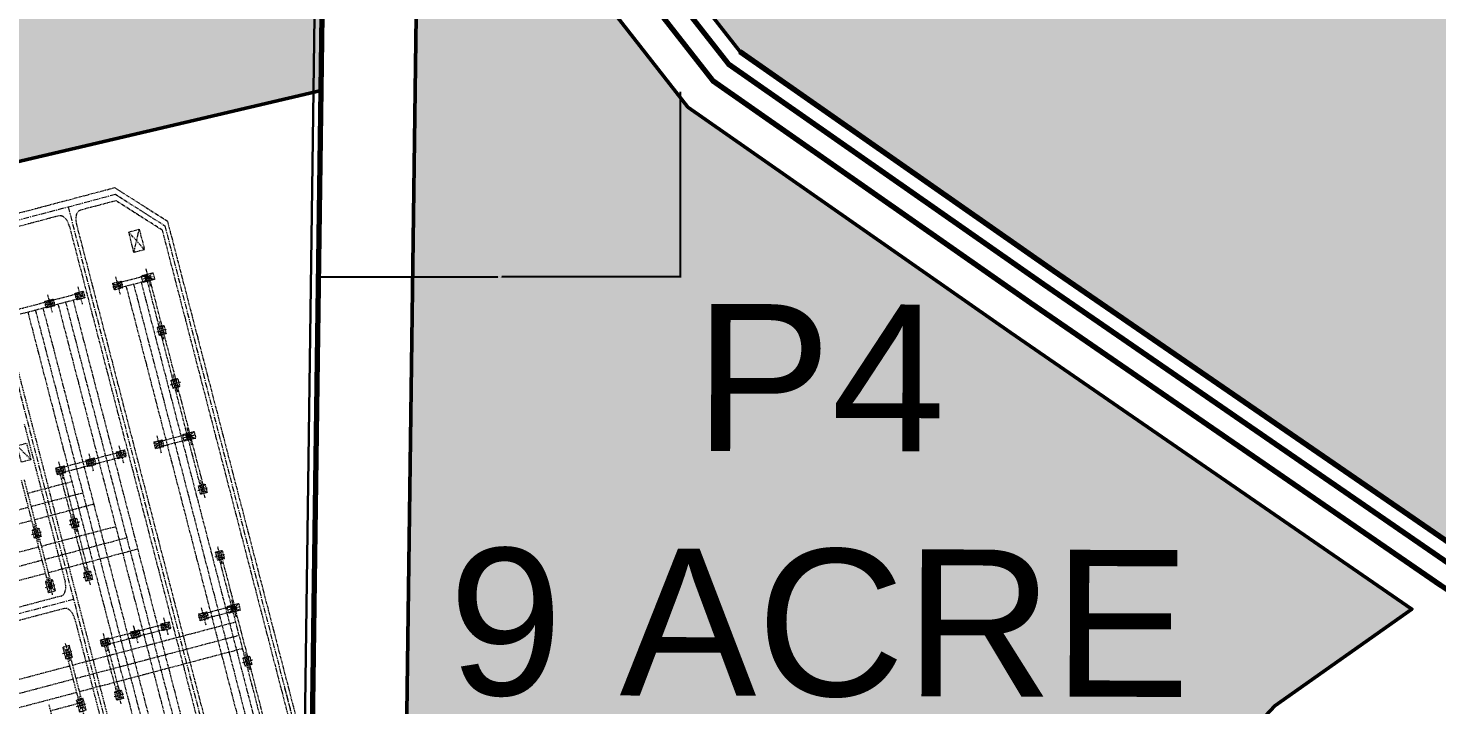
# Model space of a CAD drawing. Header units: metres. Extents: x 222800 to 230200, y 1548340 to 1564214.
# Drawn here: x 226337.7 to 226711.5, y 1559106.1 to 1559285.8 of the extents above; entities that cross this region are included whole.
import ezdxf

# ---------------------------------------------------------------- set-up
doc = ezdxf.new("R2010")
doc.units = ezdxf.units.M
doc.header["$PDMODE"] = 1
doc.header["$PDSIZE"] = -15
for name, pattern in [('CENTER', [2, 1.25, -0.25, 0.25, -0.25]), ('HIDDEN', [0.375, 0.25, -0.125]), ('PHANTOM2', [1.25, 0.625, -0.125, 0.125, -0.125, 0.125, -0.125])]:
    doc.linetypes.add(name, pattern=pattern)
for name, color, linetype, lineweight in [('E-LAY-CNTRL', 1, 'CENTER', 0), ('E-LAY-EXIST', 8, 'HIDDEN', 0), ('STREAM', 141, 'Continuous', 0)]:
    doc.layers.add(name, color=color, linetype=linetype, lineweight=lineweight)
for name, color, linetype in [('G_B.T. ROAD', 1, 'Continuous'), ('G_CART TRACK', 252, 'Continuous'), ('plot hatching', 7, 'Continuous'), ('road', 10, 'Continuous')]:
    doc.layers.add(name, color=color, linetype=linetype)
doc.styles.get("Standard").update_dxf_attribs({"font": 'arial.ttf'})
doc.dimstyles.get("Standard").update_dxf_attribs({"dimtxt": 0.18, "dimasz": 0.18, "dimexe": 0.18, "dimexo": 0.0625, "dimgap": 0.09, "dimtad": 0, "dimtih": 1, "dimtoh": 1, "dimdec": 4, "dimzin": 0, "dimdsep": 46, "dimtxsty": 'Standard', "dimcen": 0.09, "dimadec": 0, "dimazin": 0, "dimtfac": 1, "dimtdec": 4, "dimtofl": 0, "dimtmove": 0, "dimatfit": 3, "dimfxl": 1, "dimtolj": 1, "dimtzin": 0, "dimarcsym": 0})

# ---------------------------------------------------------------- blocks, each defined once
blk = doc.blocks.new('TWR_CTG_p')
for p, q in [((-750, 750), (-1750, 1250)), ((1750, 1250), (750, 750)), ((-750, -750), (-1750, -1250)), ((750, -750), (1750, -1250))]:
    blk.add_line(p, q)
for points in [[(-1750, -1250), (1750, -1250), (1750, 1250), (-1750, 1250)], [(-750, -750), (750, -750), (750, 750), (-750, 750)]]:
    blk.add_lwpolyline(points, close=True)
blk = doc.blocks.new('TWR_CTH_p')
for p, q in [((-750, 750), (-1750, 1250)), ((1750, 1250), (750, 750)), ((-750, -750), (-1750, -1250)), ((750, -750), (1750, -1250))]:
    blk.add_line(p, q)
for points in [[(-1750, -1250), (1750, -1250), (1750, 1250), (-1750, 1250)], [(-750, -750), (750, -750), (750, 750), (-750, 750)]]:
    blk.add_lwpolyline(points, close=True)
blk = doc.blocks.new('TWR_CC_p')
for p, q in [((-750, 750), (-1750, 1250)), ((1750, 1250), (750, 750)), ((-750, -750), (-1750, -1250)), ((750, -750), (1750, -1250))]:
    blk.add_line(p, q)
for points in [[(-1750, -1250), (1750, -1250), (1750, 1250), (-1750, 1250)], [(-750, -750), (750, -750), (750, 750), (-750, 750)]]:
    blk.add_lwpolyline(points, close=True)
blk = doc.blocks.new('TWR_CD_p')
for p, q in [((-750, 750), (-1750, 1750)), ((-100, 100), (-750, 750)), ((750, 750), (100, 100)), ((1750, 1750), (750, 750)), ((-1750, -1750), (-750, -750)), ((-100, -100), (-750, -750)), ((100, -100), (750, -750)), ((750, -750), (1750, -1750))]:
    blk.add_line(p, q)
for points in [[(-1750, -1750), (1750, -1750), (1750, 1750), (-1750, 1750)], [(-750, -750), (750, -750), (750, 750), (-750, 750)], [(-100, -100), (100, -100), (100, 100), (-100, 100)]]:
    blk.add_lwpolyline(points, close=True)
blk = doc.blocks.new('TWR_CTK_p')
for p, q in [((-750, 750), (-1750, 1750)), ((-100, 100), (-750, 750)), ((750, 750), (100, 100)), ((1750, 1750), (750, 750)), ((-1750, -1750), (-750, -750)), ((-100, -100), (-750, -750)), ((100, -100), (750, -750)), ((750, -750), (1750, -1750))]:
    blk.add_line(p, q)
for points in [[(-1750, -1750), (1750, -1750), (1750, 1750), (-1750, 1750)], [(-750, -750), (750, -750), (750, 750), (-750, 750)], [(-100, -100), (100, -100), (100, 100), (-100, 100)]]:
    blk.add_lwpolyline(points, close=True)
blk = doc.blocks.new('TWR_CTE_p')
for p, q in [((-750, 750), (-1750, 1750)), ((1750, 1750), (750, 750)), ((-1750, -1750), (-750, -750)), ((750, -750), (1750, -1750))]:
    blk.add_line(p, q)
for points in [[(-1750, -1750), (1750, -1750), (1750, 1750), (-1750, 1750)], [(-750, -750), (750, -750), (750, 750), (-750, 750)]]:
    blk.add_lwpolyline(points, close=True)
blk = doc.blocks.new('SS')
at = {"layer": 'E-LAY-CNTRL', "color": 8}
for p, q in [((-174.36, 6.29, -0.2), (-174.76, 95.39, -0.06)), ((-148.12, -0.85), (-148.55, 95.85)), ((-120.61, -0.73), (-121.04, 96.33)), ((-120.89, 63.49), (-23.59, 63.93)), ((-71.04, -0.51), (-162.56, -0.91))]:
    blk.add_line(p, q, dxfattribs=at)
blk.add_lwpolyline([(-174.72, 86.79), (-174.76, 95.39)], dxfattribs=at)
blk.add_lwpolyline([(-174.72, 86.79), (-174.76, 95.39)], dxfattribs=at)
at = {"layer": 'E-LAY-EXIST', "color": 8, "linetype": 'PHANTOM2'}
for p, q in [((-163.46, 14.49), (-163.83, 98.87)), ((-161.15, 14.5), (-161.53, 98.88)), ((-158.85, 14.51), (-159.22, 98.89)), ((-142.72, 14.58), (-143.09, 98.96)), ((-140.42, 14.59), (-140.79, 98.98)), ((-138.11, 14.6), (-138.49, 98.99)), ((-133.5, 14.62), (-133.88, 99.01)), ((-131.2, 14.63), (-131.57, 99.02)), ((-128.9, 14.64), (-129.27, 99.03)), ((-175.44, 5.69, -0.2), (-175.84, 95.37, -0.07)), ((-173.28, 6.9, -0.2), (-173.68, 95.41, -0.07)), ((-149.22, 2.41, -0.21), (-149.63, 95.83, -0.07)), ((-147.06, 2.42, -0.21), (-147.47, 95.87, -0.07)), ((-166.53, 90.08), (-166.49, 80.86)), ((-165.66, 90.08), (-165.62, 80.86)), ((-164.56, 80.87), (-167.55, 80.86)), ((-166.49, 80.86), (-166.45, 71.65)), ((-166.06, 82.36), (-166.05, 79.37)), ((-165.62, 80.86), (-165.58, 71.65)), ((-125.39, 81.04), (-128.38, 81.03)), ((-127.32, 81.03), (-127.28, 71.82)), ((-126.89, 82.53), (-126.88, 79.54)), ((-126.45, 81.04), (-126.41, 71.82)), ((-115.79, 78.78), (-165.61, 78.56)), ((-115.78, 76.48), (-165.6, 76.26)), ((-115.77, 74.17), (-165.59, 73.95)), ((-164.52, 71.65), (-167.51, 71.64)), ((-166.45, 71.65), (-166.4, 62.43)), ((-165.96, 71.59), (-166.07, 71.7)), ((-165.96, 71.7), (-166.07, 71.59)), ((-166.01, 70.15), (-166.02, 73.14)), ((-156.8, 72.12), (-166.02, 72.08)), ((-156.8, 71.26), (-166.01, 71.22)), ((-165.58, 71.65), (-165.54, 62.43)), ((-155.3, 71.69), (-158.29, 71.68)), ((-156.79, 70.19), (-156.8, 73.18)), ((-143.78, 71.75), (-146.77, 71.73)), ((-145.27, 70.24), (-145.28, 73.24)), ((-136.06, 72.21), (-145.28, 72.17)), ((-136.06, 71.35), (-145.28, 71.31)), ((-134.56, 71.79), (-137.56, 71.77)), ((-136.06, 70.28), (-136.07, 73.28)), ((-126.85, 72.25), (-136.06, 72.21)), ((-126.84, 71.39), (-136.06, 71.35)), ((-125.35, 71.83), (-128.34, 71.81)), ((-126.84, 70.32), (-126.85, 73.32)), ((-164.48, 62.44), (-167.47, 62.42)), ((-165.98, 63.93), (-165.97, 60.93)), ((-126.8, 61.8), (-126.79, 58.8)), ((-125.3, 60.31), (-128.29, 60.29)), ((-127.23, 60.3), (-127.19, 51.08)), ((-126.36, 60.3), (-126.32, 51.09)), ((-115.7, 58.05), (-142.91, 57.93)), ((-115.69, 55.74), (-140.6, 55.63)), ((-165.93, 52.41), (-165.91, 49.41)), ((-115.68, 53.44), (-138.28, 53.34)), ((-126.76, 52.58), (-126.75, 49.59)), ((-164.42, 50.92), (-167.42, 50.9)), ((-166.35, 50.91), (-166.31, 41.69)), ((-165.49, 50.91), (-165.45, 41.7)), ((-125.26, 51.09), (-128.25, 51.08)), ((-127.19, 51.08), (-127.15, 41.87)), ((-126.32, 51.09), (-126.28, 41.87)), ((-115.66, 48.83), (-133.66, 48.75)), ((-115.65, 46.53), (-131.34, 46.46)), ((-165.87, 40.2), (-165.89, 43.19)), ((-156.66, 40.24), (-156.67, 43.23)), ((-145.14, 40.29), (-145.15, 43.28)), ((-135.92, 40.33), (-135.94, 43.33)), ((-115.64, 44.22), (-129.03, 44.16)), ((-126.71, 40.37), (-126.72, 43.37)), ((-164.38, 41.7), (-167.38, 41.69)), ((-166.31, 41.69), (-166.27, 32.48)), ((-165.82, 41.64), (-165.94, 41.75)), ((-165.82, 41.75), (-165.94, 41.64)), ((-156.67, 42.17), (-165.88, 42.13)), ((-156.66, 41.3), (-165.88, 41.26)), ((-165.45, 41.7), (-165.41, 32.48)), ((-155.17, 41.74), (-158.16, 41.73)), ((-143.65, 41.79), (-146.64, 41.78)), ((-135.93, 42.26), (-145.15, 42.22)), ((-135.93, 41.4), (-145.14, 41.36)), ((-134.43, 41.83), (-137.43, 41.82)), ((-126.72, 42.3), (-135.93, 42.26)), ((-126.71, 41.44), (-135.93, 41.4)), ((-125.22, 41.88), (-128.21, 41.86)), ((-165.85, 33.98), (-165.83, 30.98)), ((-164.34, 32.49), (-167.34, 32.47)), ((-166.27, 32.48), (-166.23, 23.26)), ((-165.41, 32.48), (-165.37, 23.27)), ((-165.81, 24.76), (-165.79, 21.77)), ((-164.3, 23.27), (-167.3, 23.26)), ((-166.23, 23.26), (-166.19, 14.05)), ((-165.37, 23.27), (-165.33, 14.05)), ((-165.75, 12.55), (-165.76, 15.54)), ((-156.54, 14.52), (-165.76, 14.48)), ((-156.54, 12.59), (-156.55, 15.59)), ((-145.02, 12.64), (-145.03, 15.64)), ((-135.81, 14.61), (-145.02, 14.57)), ((-135.8, 12.68), (-135.81, 15.68)), ((-126.59, 14.65), (-135.81, 14.61)), ((-164.26, 14.05), (-167.26, 14.04)), ((-165.7, 14.11), (-165.82, 13.99)), ((-165.7, 13.99), (-165.82, 14.1)), ((-156.54, 13.66), (-165.76, 13.62)), ((-155.05, 14.1), (-158.04, 14.08)), ((-143.53, 14.15), (-146.52, 14.13)), ((-135.8, 13.75), (-145.02, 13.71)), ((-134.31, 14.19), (-137.3, 14.17)), ((-126.59, 13.79), (-135.8, 13.75)), ((-166.81, 9.35), (-163.59, 5.81)), ((-163.6, 9.36), (-166.79, 5.79)), ((-175.44, 5.69, 0.18), (-162.86, -1.99, 0.16)), ((-162.56, -0.91), (-174.36, 6.29)), ((-173.28, 6.9, 0.1), (-162.26, 0.17, 0.08)), ((-162.26, 0.17, 0.09), (-151.37, 0.22, 0.08)), ((-144.89, 0.24, 0.07), (-123.85, 0.34, 0.05)), ((-162.86, -1.99, 0.17), (-117.66, -1.78, 0.11))]:
    blk.add_line(p, q, dxfattribs=at)
at = {"layer": 'E-LAY-EXIST', "color": 8}
for p, q in [((-121.7, 2.54, -0.21), (-122.11, 94.74, -0.21)), ((-119.83, 66.77, 0.04), (-119.94, 93.67, -0.21)), ((-113.87, 81.09), (-116.86, 81.08)), ((-115.76, 71.87), (-115.8, 81.09)), ((-115.36, 79.59), (-115.37, 82.58)), ((-114.89, 71.87), (-114.93, 81.09)), ((-106.14, 79.63), (-106.16, 82.63)), ((-106.15, 80.7), (-115.36, 80.66)), ((-88.14, 78.9), (-114.92, 78.79)), ((-88.13, 76.6), (-114.91, 76.48)), ((-88.12, 74.3), (-114.9, 74.18)), ((-113.83, 71.88), (-116.82, 71.87)), ((-115.32, 70.37), (-115.33, 73.37)), ((-117.73, 64.59, 0.09), (-26.86, 64.99, -0.16)), ((-117.62, 62.43, 0.04), (-26.82, 62.83, -0.05)), ((-115.28, 61.85), (-115.27, 58.85)), ((-119.67, 32.79, 0.04), (-119.8, 60.23, 0.04)), ((-113.78, 60.36), (-116.77, 60.35)), ((-115.71, 60.35), (-115.67, 51.13)), ((-114.84, 60.35), (-114.8, 51.14)), ((-88.05, 58.17), (-114.83, 58.05)), ((-88.04, 55.86), (-114.82, 55.75)), ((-115.24, 52.63), (-115.23, 49.64)), ((-88.03, 53.56), (-114.81, 53.44)), ((-113.74, 51.14), (-116.73, 51.13)), ((-115.67, 51.13), (-115.63, 41.92)), ((-114.8, 51.14), (-114.76, 41.92)), ((-88.01, 48.95), (-114.79, 48.83)), ((-88, 46.65), (-114.78, 46.53)), ((-116.05, 36.03), (-118.94, 38.89))]:
    blk.add_line(p, q, dxfattribs=at)
blk.add_lwpolyline([(-116.06, 38.91), (-116.05, 36.03), (-118.93, 36.01), (-118.94, 38.89)], close=True, dxfattribs=at)
at = {"layer": 'E-LAY-EXIST', "color": 8, "linetype": 'PHANTOM2'}
blk.add_lwpolyline([(-163.6, 9.36), (-163.59, 5.81), (-166.79, 5.79), (-166.81, 9.35)], close=True, dxfattribs=at)
at = {"layer": 'E-LAY-EXIST', "color": 8}
for centre, start, end in [((-117.64, 66.78, 0.04), 180.254, 270.254), ((-117.61, 60.24, 0.04), 90.254, 180.254)]:
    blk.add_arc(centre, 2.19, start, end, dxfattribs=at)
at = {"layer": 'E-LAY-EXIST', "color": 8, "linetype": 'PHANTOM2'}
for centre, start, end in [((-151.41, 2.4, -0.21), 270.254, 0.254), ((-144.87, 2.43, -0.21), 180.254, 270.254)]:
    blk.add_arc(centre, 2.19, start, end, dxfattribs=at)
at = {"layer": 'E-LAY-EXIST', "color": 8, "linetype": 'PHANTOM2', "yscale": 0.0005759999621659517, "zscale": 0.000576}
for name, p, xscale, rotation in [('TWR_CTH_p', (-166.05, 80.86), -0.0005759999317107883, 0.253986015247829), ('TWR_CTH_p', (-126.89, 81.04), -0.0005759999317107883, 0.253986015247829), ('TWR_CD_p', (-166.01, 71.65), -0.0005759999753015984, 270.2539845485064), ('TWR_CC_p', (-156.8, 71.69), -0.0005759999753015984, 270.2539845485064), ('TWR_CTG_p', (-145.28, 71.74), -0.0005759999753015984, 270.2539845485064), ('TWR_CTH_p', (-136.06, 71.78), -0.0005759999753015984, 270.2539845485064), ('TWR_CTG_p', (-126.85, 71.82), -0.0005759999753015984, 270.2539845485064), ('TWR_CTH_p', (-165.97, 62.43), -0.0005759999317107883, 0.253986015247829), ('TWR_CTH_p', (-126.79, 60.3), -0.0005759999317107883, 0.253986015247829), ('TWR_CTH_p', (-165.92, 50.91), -0.0005759999317107883, 0.253986015247829), ('TWR_CTH_p', (-126.75, 51.08), -0.0005759999317107883, 0.253986015247829), ('TWR_CC_p', (-156.66, 41.74), -0.0005759999753015984, 270.2539845485064), ('TWR_CTG_p', (-145.14, 41.79), -0.0005759999753015984, 270.2539845485064), ('TWR_CTH_p', (-135.93, 41.83), -0.0005759999753015984, 270.2539845485064), ('TWR_CTG_p', (-126.71, 41.87), -0.0005759999753015984, 270.2539845485064), ('TWR_CD_p', (-165.88, 41.7), -0.0005759999753015984, 270.2539845485064), ('TWR_CTH_p', (-165.84, 32.48), -0.0005759999317107883, 0.253986015247829), ('TWR_CTH_p', (-165.8, 23.26), -0.0005759999317107883, 0.253986015247829), ('TWR_CD_p', (-165.76, 14.05), -0.0005759999753015984, 270.2539845485064), ('TWR_CC_p', (-156.54, 14.09), -0.0005759999753015984, 270.2539845485064), ('TWR_CTG_p', (-145.02, 14.14), -0.0005759999753015984, 270.2539845485064), ('TWR_CTH_p', (-135.81, 14.18), -0.0005759999753015984, 270.2539845485064)]:
    blk.add_blockref(name, p, dxfattribs=dict(at, xscale=xscale, rotation=rotation))
at = {"layer": 'E-LAY-EXIST', "color": 8}
for name, p, xscale, yscale, zscale, rotation in [('TWR_CTE_p', (-115.37, 81.09), 0.0005759999317107883, 0.0005759999317107883, 0.0005759999317107883, 180.2539860152478), ('TWR_CTE_p', (-115.33, 71.87), 0.0005759999317107883, 0.0005759999317107883, 0.0005759999317107883, 180.2539860152478), ('TWR_CTK_p', (-115.27, 60.35), -0.0005759999317107883, 0.0005759999621659517, 0.000576, 0.253986015247829), ('TWR_CTH_p', (-115.23, 51.14), -0.0005759999317107883, 0.0005759999621659517, 0.000576, 0.253986015247829)]:
    blk.add_blockref(name, p, dxfattribs=dict(at, xscale=xscale, yscale=yscale, zscale=zscale, rotation=rotation))
blk = doc.blocks.new('*D104')
at = {"layer": 'Defpoints', "color": 0, "transparency": 16777216}
for p in [(226415, 1559269), (226510.72, 1559269), (226510.72, 1559219.77)]:
    blk.add_point(p, dxfattribs=at)
at = {"layer": 'plot hatching', "color": 0, "lineweight": -2, "transparency": 16777216}
for p, q in [((226415, 1559268.94), (226415, 1559219.59)), ((226510.72, 1559268.94), (226510.72, 1559219.59)), ((226415.18, 1559219.77), (226462.33, 1559219.77)), ((226510.54, 1559219.77), (226463.4, 1559219.77))]:
    blk.add_line(p, q, dxfattribs=at)
at = {"layer": 'plot hatching', "color": 0, "transparency": 16777216}
for points in [[(226415.18, 1559219.8), (226415.18, 1559219.74), (226415, 1559219.77)], [(226510.54, 1559219.8), (226510.54, 1559219.74), (226510.72, 1559219.77)]]:
    blk.add_solid(points, dxfattribs=at)
at = {"layer": 'plot hatching', "color": 0, "transparency": 16777216, "insert": (226462.86, 1559219.77), "char_height": 0.18, "attachment_point": 5}
blk.add_mtext('\\A1;95.7243', dxfattribs=at)

msp = doc.modelspace()

# ---------------------------------------------------------------- hatches: boundary and pattern name
at = {"layer": 'plot hatching', "true_color": 0xffffdb}
h = msp.add_hatch(color=7, dxfattribs=at)
h.dxf.hatch_style = 1
h.paths.add_polyline_path([(226407.16685, 1559491.53752), (226418.94635, 1559547.96487), (226425.42772, 1559559.52984), (226459.17472, 1559628.05282), (226462.2877, 1559659.8541), (226495.60708, 1559698.4589), (226500.91458, 1559760.63715), (226514.93888, 1559841.78261), (226513.12883, 1559856.25368), (226419.94389, 1559896.81446), (226411.30804, 1559908.14179), (226407.54968, 1559998.68684), (226374.85044, 1560166.82898), (226364.38186, 1560209.25635), (226350.32043, 1560264.53824), (226343.02159, 1560301.547), (226302.32882, 1560262.39167), (226235.03461, 1560202.14717), (226201.51045, 1560158.81693), (226179.98861, 1560132.63659), (226160.6172, 1560105.70598), (226147.13129, 1560077.07052), (226127.1788, 1560028.33537), (226085.47401, 1559992.03988), (226023.72673, 1559974.55831), (225991.88442, 1559959.16265), (225932.31214, 1559951.28416), (225916.51813, 1559937.02963), (225899.63605, 1559897.92412), (225889.90249, 1559860.73743), (225894.82844, 1559838.02151), (225899.14589, 1559817.48773), (225917.84027, 1559782.88385), (225938.85657, 1559719.2939), (225935.34723, 1559646.89915), (225917.17578, 1559587.6901), (225879.83456, 1559538.95562), (225851.1281, 1559510.63932), (225810.0911, 1559488.15253), (225764.11338, 1559463.97241), (225709.28853, 1559439.43438), (225676.07305, 1559417.25096), (225653.31942, 1559409.92158), (225652.57227, 1559404.83859), (225644.40618, 1559342.41464), (225632.58743, 1559252.06876), (225606.52283, 1559201.25787), (225575.87754, 1559141.51728), (225555.82431, 1559102.42506), (225572.65792, 1559101.74547), (225602.59807, 1559089.331), (225619.21669, 1559072.51051), (225630.86262, 1559069.60126), (225643.88824, 1559056.01979), (225652.94953, 1559037.91118), (225661.76132, 1559024.8951), (225680.54055, 1559010.12061), (225729.17889, 1558974.29949), (225732.36682, 1558972.44686), (225735.51938, 1558969.82853), (225768.81091, 1558949.87003), (225792.60392, 1558941.87552), (225849.94726, 1558939.97805), (225916.90495, 1558953.65313), (225983.11086, 1558969.26786), (226034.90824, 1558979.15585), (226097.51378, 1559001.39245), (226116.99779, 1559004.94407), (226163.77509, 1559007.84956), (226212.60012, 1559016.55958), (226212.60012, 1559221.67596), (226415.39478, 1559269.29715), (226417.3489, 1559413.40599), (226412.90414, 1559423.61577)])
at = {"layer": 'STREAM', "true_color": 0xffffdb}
h = msp.add_hatch(color=7, dxfattribs=at)
h.dxf.hatch_style = 1
h.paths.add_polyline_path([(226784.59561, 1559504.96968), (226787.80314, 1559561.93857), (226778.37397, 1559612.53934), (226764.3701, 1559641.44173), (226691.0115, 1559676.78896), (226648.75411, 1559713.60947), (226621.77895, 1559709.76663), (226591.8318, 1559735.57224), (226590.72118, 1559764.04187), (226602.11446, 1559798.85381), (226616.22364, 1559841.96416), (226635.39723, 1559877.96341), (226626.34663, 1559908.32537), (226611.71857, 1559957.39798), (226638.09725, 1560020.45704), (226689.31479, 1560064.99687), (226715.91682, 1560120.58716), (226740.9933, 1560155.27749), (226735.0762, 1560179.34528), (226726.88315, 1560226.32616), (226751.04838, 1560261.17395), (226759.68482, 1560277.6141), (226770.17178, 1560274.53158), (226790.73465, 1560274.53158), (226798.13735, 1560281.31318), (226798.13735, 1560293.8488), (226782.07787, 1560319.59893), (226792.34343, 1560338.76307), (226787.00085, 1560353.38262), (226784.64481, 1560399.79258), (226744.63125, 1560400.22343), (226707.20484, 1560410.98414), (226643.71434, 1560422.709), (226586.43489, 1560439.26158), (226554.68974, 1560474.43592), (226542.61182, 1560492.53466), (226541.13434, 1560491.17411), (226503.04773, 1560459.15775), (226475.10913, 1560448.35168), (226455.59002, 1560443.06194), (226439.89947, 1560438.80976), (226445.87701, 1560413.32684), (226428.59396, 1560382.91848), (226383.10383, 1560344.76168), (226380.88708, 1560337.98188), (226364.43884, 1560322.15507), (226374.71648, 1560270.04232), (226388.63245, 1560215.33226), (226399.27175, 1560172.213), (226432.44995, 1560001.60799), (226435.95732, 1559917.10987), (226536.16755, 1559873.49118), (226540.2075, 1559841.19243), (226525.73252, 1559757.43931), (226519.82731, 1559688.25874), (226486.39602, 1559649.52427), (226483.61254, 1559621.08906), (226447.56151, 1559547.88778), (226442.63358, 1559539.09466), (226432.38548, 1559490.00321), (226437.46901, 1559429.8211), (226432.55604, 1559428.58004), (226447.06264, 1559395.25781), (226467.565, 1559355.12293), (226526.66962, 1559279.55259), (226609.77022, 1559221.41541), (226718.52095, 1559146.49933), (226725.02664, 1559142.10213), (226731.29322, 1559180.19144), (226737.3486, 1559216.99709), (226751.05068, 1559271.45981), (226767.58938, 1559346.13065), (226765.75338, 1559376.21425), (226776.31421, 1559445.74518)])
h = msp.add_hatch(color=7, dxfattribs=at)
h.dxf.hatch_style = 1
h.paths.add_polyline_path([(226598.36465, 1559204.98622), (226512.7565, 1559264.87769), (226450.62798, 1559344.31434), (226441.65257, 1559361.88437), (226437.6162, 1559064.21697), (226476.45259, 1559063.85765), (226500.23764, 1559073.20356), (226521.35042, 1559081.74856), (226561.97232, 1559089.49236), (226613.89489, 1559094.87629), (226634.9489, 1559090.53545), (226657.50679, 1559094.04145), (226668.53504, 1559105.89546), (226704.91883, 1559131.58329)])

# ---------------------------------------------------------------- linework, layer by layer
at = {"color": 1, "lineweight": 50}
msp.add_lwpolyline([(226598.36465, 1559204.98622), (226512.7565, 1559264.87769), (226450.62798, 1559344.31434), (226441.65257, 1559361.88437), (226437.6162, 1559064.21697), (226476.45259, 1559063.85765), (226500.23764, 1559073.20356), (226521.35042, 1559081.74856), (226561.97232, 1559089.49236), (226613.89489, 1559094.87629), (226634.9489, 1559090.53545), (226657.50679, 1559094.04145), (226668.53504, 1559105.89546), (226704.91883, 1559131.58329)], close=True, dxfattribs=at)
at = {"color": 5, "flags": 128}
msp.add_lwpolyline([(226415.39478, 1559269.29715), (226212.60012, 1559221.67596), (226212.60012, 1559016.55958), (226218.33963, 1559017.58347), (226358.1983, 1559052.62382), (226412.60012, 1559063.20062)], close=True, dxfattribs=at)
at = {"layer": 'G_B.T. ROAD', "color": 1, "lineweight": 50}
for points in [[(226442.63358, 1559539.09466), (226432.38548, 1559490.00321), (226437.46901, 1559429.8211), (226432.55604, 1559428.58004), (226447.06264, 1559395.25781), (226467.565, 1559355.12293), (226526.66962, 1559279.55259), (226609.77022, 1559221.41541), (226718.52095, 1559146.49933), (226725.02664, 1559142.10213), (226731.29322, 1559180.19144), (226737.3486, 1559216.99709), (226751.05068, 1559271.45981), (226767.58938, 1559346.13065), (226765.75338, 1559376.21425), (226776.31421, 1559445.74518), (226784.59561, 1559504.96968), (226787.80314, 1559561.93857)], [(225680.54055, 1559010.12061), (225729.17889, 1558974.29949), (225732.36682, 1558972.44686), (225735.51938, 1558969.82853), (225768.81091, 1558949.87003), (225792.60392, 1558941.87552), (225849.94726, 1558939.97805), (225916.90495, 1558953.65313), (225983.11086, 1558969.26786), (226034.90824, 1558979.15585), (226097.51378, 1559001.39245), (226116.99779, 1559004.94407), (226163.77509, 1559007.84956), (226212.60012, 1559016.55958), (226212.60012, 1559221.67596), (226415.39478, 1559269.29715), (226417.3489, 1559413.40599), (226412.90414, 1559423.61577), (226407.16685, 1559491.53752), (226418.94635, 1559547.96487)]]:
    msp.add_lwpolyline(points, dxfattribs=at)
at = {"layer": 'G_B.T. ROAD', "color": 253, "lineweight": 70}
for points in [[(227011.93299, 1558932.56242), (226892.87926, 1559015.45164), (226779.76983, 1559092.42771), (226712.60258, 1559137.82609), (226603.7823, 1559212.79008), (226519.36523, 1559271.84827), (226458.67306, 1559349.44842), (226437.56467, 1559390.76965), (226422.23879, 1559425.9738), (226416.74993, 1559490.95448), (226427.9475, 1559544.59419)], [(227011.93299, 1558932.56242), (226892.87926, 1559015.45164), (226779.76983, 1559092.42771), (226712.60258, 1559137.82609), (226603.7823, 1559212.79008), (226519.36523, 1559271.84827), (226458.67306, 1559349.44842), (226437.56467, 1559390.76965), (226422.23879, 1559425.9738), (226416.74993, 1559490.95448), (226427.9475, 1559544.59419)], [(227015.51823, 1558937.37726), (226896.28136, 1559020.39398), (226783.13764, 1559097.39338), (226715.9845, 1559142.78223), (226607.20397, 1559217.71884), (226523.53917, 1559276.25074), (226463.75417, 1559352.691), (226442.99208, 1559393.33431), (226428.13436, 1559427.46308), (226422.80241, 1559490.58625), (226433.63243, 1559542.46534)], [(226411.67991, 1558995.33912), (226417.3489, 1559413.40599)], [(227441.56104, 1558610.62747), (227426.69669, 1558637.91228), (227395.61592, 1558681.05139), (227317.17412, 1558781.51145), (227280.50609, 1558808.27573), (227186.19877, 1558852.63513), (227149.34007, 1558870.22648), (227091.61015, 1558904.96632), (227028.66412, 1558955.03163), (226908.75576, 1559038.51587), (226795.48631, 1559115.60084), (226725.02664, 1559142.10213), (226609.77022, 1559221.41541), (226526.66962, 1559279.55259)]]:
    msp.add_lwpolyline(points, dxfattribs=at)
at = {"layer": 'G_B.T. ROAD', "lineweight": 30}
msp.add_lwpolyline([(226437.6162, 1559064.21697), (226441.65257, 1559361.88437)], dxfattribs=at)
at = {"layer": 'plot hatching', "color": 3}
msp.add_point((226353, 1559275), dxfattribs=at)
at = {"layer": 'plot hatching', "color": 5}
msp.add_point((226415, 1559269), dxfattribs=at)
at = {"layer": 'plot hatching', "color": 1}
msp.add_point((226415.395, 1559268.297), dxfattribs=at)
at = {"layer": 'road', "color": 4, "lineweight": 30}
msp.add_lwpolyline([(226444.88416, 1558663.92548), (226409.67848, 1558995.24668), (226415.34324, 1559413.00251), (226410.93895, 1559423.11934), (226405.14936, 1559491.66026), (226417.05137, 1559548.67448)], dxfattribs=at)

# ---------------------------------------------------------------- block references
at = {"layer": 'G_CART TRACK', "xscale": 0.8999999999986416, "yscale": 1.575000000011642, "zscale": 0.8999999999986416, "rotation": 194.3807075435081}
msp.add_blockref('SS', (226219.46423, 1559203.98463, -0.15475), dxfattribs=at)

# ---------------------------------------------------------------- texts
at = {"color": 17, "insert": (226547.79433, 1559192.73287, 748), "char_height": 39, "width": 357.0331952, "attachment_point": 5, "rotation": 359.8489944}
msp.add_mtext('\\A1;{\\C1;\\PP4\\P9 ACRE}', dxfattribs=at)

# ---------------------------------------------------------------- dimensions: what is measured, and where the dimension line sits
at = {"layer": 'plot hatching', "color": 2}
dim = msp.add_aligned_dim(p1=(226415, 1559269), p2=(226510.72434, 1559269), distance=-49.23016, dimstyle='Standard', dxfattribs=at)
dim.commit()
dim.dimension.update_dxf_attribs({"geometry": '*D104', "text_midpoint": (226462.86217, 1559219.76984)})

doc.saveas('drawing.dxf')
